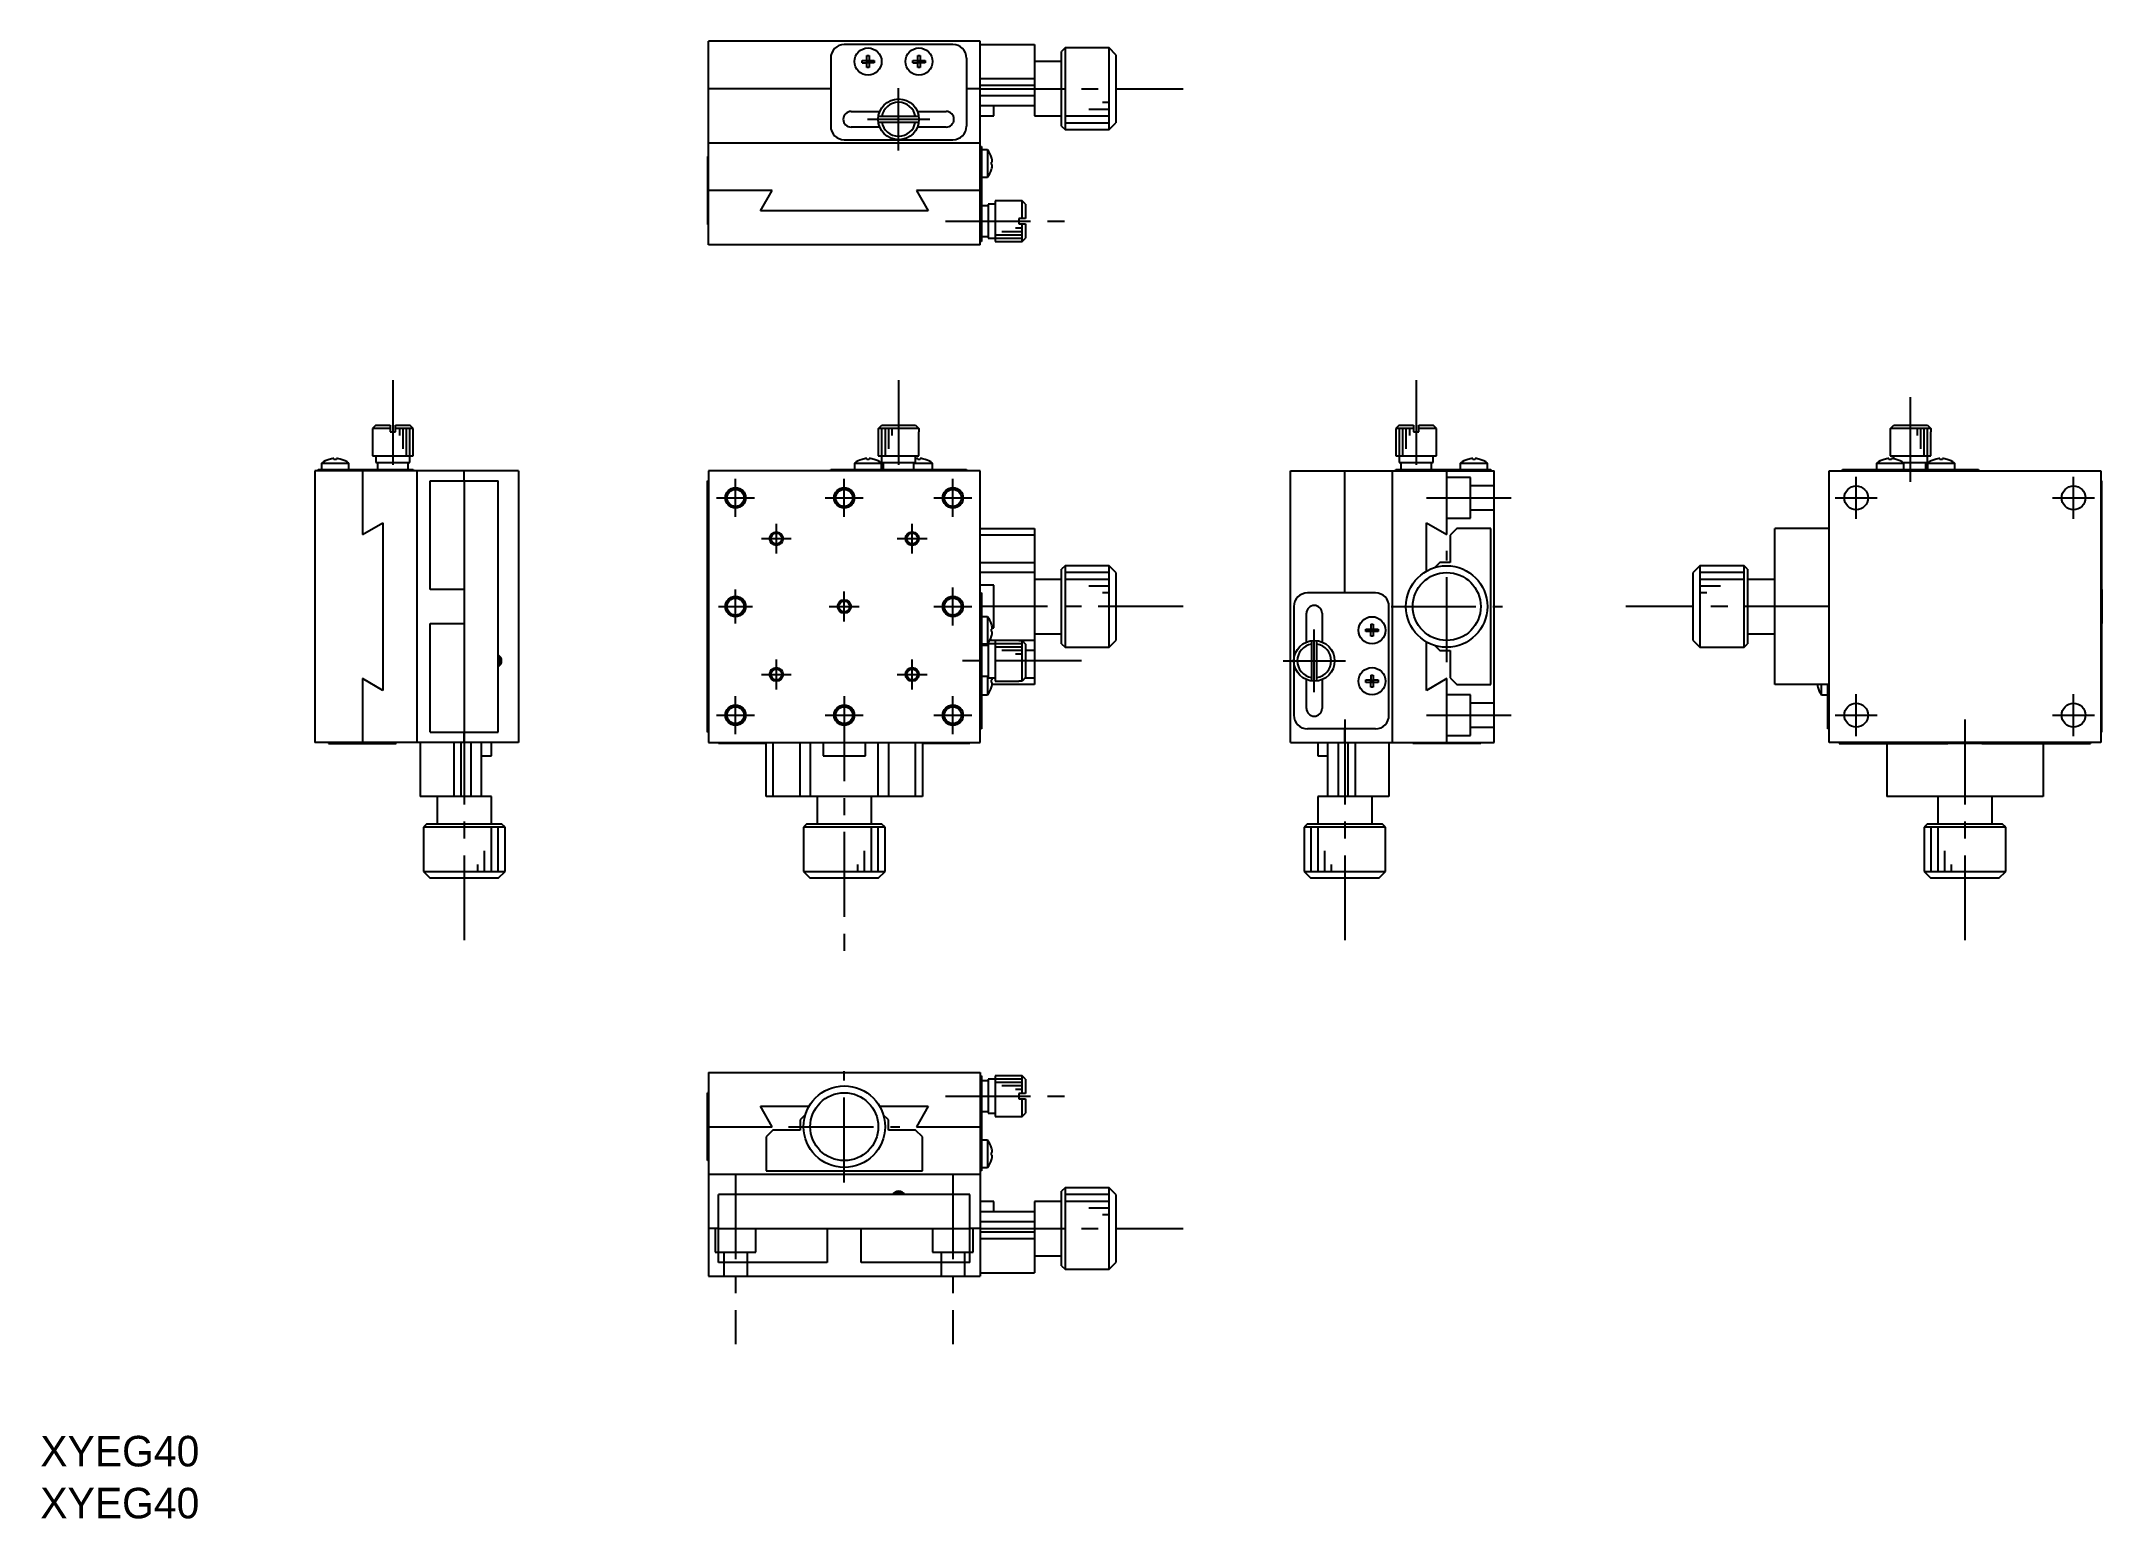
# Model space of a CAD drawing. Extents: x 79 to 383, y -1 to 217.
import ezdxf

# ---------------------------------------------------------------- set-up
doc = ezdxf.new("R2010")
doc.units = 0
doc.header["$LTSCALE"] = 10
doc.linetypes.add('CENTER', pattern=[2, 1.25, -0.25, 0.25, -0.25])
doc.linetypes.add('DASHED', pattern=[3.5, 2, -1.5])
doc.layers.get('0').update_dxf_attribs({"linetype": 'CONTINUOUS'})
doc.layers.add('CENTER', color=1, linetype='CENTER')
doc.styles.get("Standard").update_dxf_attribs({"font": 'FGP教科書体NT-M'})

msp = doc.modelspace()

# ---------------------------------------------------------------- linework, layer by layer
at = {"color": 7, "linetype": 'CONTINUOUS'}
for p, q in [((217.379096, 216.933281), (177.379095, 216.933281)), ((177.379095, 186.933281), (177.379095, 216.933281)), ((213.379096, 216.433281), (197.379096, 216.433281)), ((217.379096, 186.933281), (217.379096, 216.933281)), ((217.379096, 216.433283), (225.379096, 216.433283)), ((225.379096, 216.433283), (225.379096, 205.933282)), ((229.879096, 215.933282), (229.379096, 215.433282)), ((229.379096, 204.433282), (229.379096, 215.433282)), ((229.879096, 215.933282), (229.879096, 203.933282)), ((236.379096, 215.933282), (229.879096, 215.933282)), ((236.379096, 203.933282), (236.379096, 215.933282)), ((237.379096, 214.933282), (236.379096, 215.933282)), ((195.379096, 214.433281), (195.379096, 204.433281)), ((199.992734, 214.113281), (200.699096, 214.113281)), ((199.992734, 213.753281), (199.992734, 214.113281)), ((199.992734, 213.753281), (200.699096, 213.753281)), ((200.699096, 214.819643), (201.059096, 214.819643)), ((200.699096, 214.113281), (200.699096, 214.819643)), ((200.709468, 214.102909), (200.699096, 214.113281)), ((200.709468, 213.763653), (200.699096, 213.753281)), ((200.699096, 213.04692), (200.699096, 213.753281)), ((201.059096, 213.04692), (200.699096, 213.04692)), ((200.709468, 214.102909), (201.048724, 214.102909)), ((200.709468, 213.763653), (200.709468, 214.102909)), ((201.048724, 213.763653), (200.709468, 213.763653)), ((201.048724, 214.102909), (201.059096, 214.113281)), ((201.048724, 214.102909), (201.048724, 213.763653)), ((201.048724, 213.763653), (201.059096, 213.753281)), ((201.059096, 214.819643), (201.059096, 214.113281)), ((201.059096, 214.113281), (201.765457, 214.113281)), ((201.059096, 213.753281), (201.059096, 213.04692)), ((201.765457, 213.753281), (201.059096, 213.753281)), ((201.765457, 214.113281), (201.765457, 213.753281)), ((207.492734, 214.113281), (208.199096, 214.113281)), ((207.492734, 213.753281), (207.492734, 214.113281)), ((207.492734, 213.753281), (208.199096, 213.753281)), ((208.199096, 214.819643), (208.559096, 214.819643)), ((208.199096, 214.113281), (208.199096, 214.819643)), ((208.209468, 214.102909), (208.199096, 214.113281)), ((208.209468, 213.763653), (208.199096, 213.753281)), ((208.199096, 213.04692), (208.199096, 213.753281)), ((208.559096, 213.04692), (208.199096, 213.04692)), ((208.209468, 214.102909), (208.548724, 214.102909)), ((208.209468, 213.763653), (208.209468, 214.102909)), ((208.548724, 213.763653), (208.209468, 213.763653)), ((208.548724, 214.102909), (208.559096, 214.113281)), ((208.548724, 214.102909), (208.548724, 213.763653)), ((208.548724, 213.763653), (208.559096, 213.753281)), ((208.559096, 214.819643), (208.559096, 214.113281)), ((208.559096, 214.113281), (209.265457, 214.113281)), ((208.559096, 213.753281), (208.559096, 213.04692)), ((209.265457, 213.753281), (208.559096, 213.753281)), ((209.265457, 214.113281), (209.265457, 213.753281)), ((215.379096, 214.433281), (215.379096, 204.433281)), ((229.379096, 213.933282), (225.379096, 213.933282)), ((237.379096, 214.933282), (237.379096, 204.933282)), ((195.379096, 209.933281), (177.379095, 209.933281)), ((217.379096, 209.933281), (215.379096, 209.933281)), ((217.379096, 211.433282), (225.379096, 211.433282)), ((225.379096, 210.433282), (217.379096, 210.433282)), ((198.379096, 206.583281), (202.608265, 206.583281)), ((208.149925, 206.583281), (212.379096, 206.583281)), ((217.379096, 208.933283), (225.379096, 208.933283)), ((225.379096, 207.433283), (217.379096, 207.433283)), ((219.379096, 205.933282), (219.379096, 207.433283)), ((202.608265, 204.283281), (198.379096, 204.283281)), ((208.352309, 205.833281), (202.405881, 205.833281)), ((202.405881, 205.033281), (208.352309, 205.033281)), ((212.379096, 204.283281), (208.149925, 204.283281)), ((217.379096, 205.933282), (219.379096, 205.933282)), ((225.379096, 205.933282), (229.379096, 205.933282)), ((229.379096, 204.433282), (229.879096, 203.933282)), ((229.879096, 203.933282), (236.379096, 203.933282)), ((236.379096, 203.933282), (237.379096, 204.933282)), ((217.379095, 201.933281), (177.379094, 201.933281)), ((197.379096, 202.433281), (213.379096, 202.433281)), ((217.379095, 201.433281), (217.579095, 201.433281)), ((217.579095, 201.433281), (217.579095, 187.433281)), ((218.477094, 200.933281), (217.579095, 200.933281)), ((218.477094, 200.933281), (218.477094, 196.933281)), ((177.379094, 199.933281), (177.229094, 199.933281)), ((177.229094, 199.933281), (177.229094, 189.933281)), ((219.048617, 199.819643), (219.053239, 199.821897)), ((219.048617, 199.113281), (219.168954, 199.113281)), ((219.048617, 198.753281), (219.048617, 199.113281)), ((219.168954, 198.753281), (219.048617, 198.753281)), ((219.053239, 198.044665), (219.048617, 198.04692)), ((186.769094, 194.933281), (177.229094, 194.933281)), ((185.037042, 191.933281), (186.769093, 194.933281)), ((217.379095, 194.933281), (207.989093, 194.933281)), ((207.989093, 194.933281), (209.721144, 191.933281)), ((217.579095, 196.933281), (218.477094, 196.933281)), ((209.721145, 191.933281), (185.037042, 191.933281)), ((218.579095, 192.683282), (217.579095, 192.683282)), ((218.579095, 192.933281), (218.579095, 187.933281)), ((219.579095, 192.933281), (218.579095, 192.933281)), ((219.579095, 193.433281), (219.579095, 187.433281)), ((223.579095, 193.433281), (219.579095, 193.433281)), ((223.579095, 190.833281), (223.579095, 193.433281)), ((224.079095, 192.933281), (223.579095, 193.433281)), ((224.079095, 192.933281), (224.079095, 190.833281)), ((177.229094, 189.933281), (177.379094, 189.933281)), ((217.579095, 188.183282), (218.579095, 188.183282)), ((223.079095, 190.833281), (223.079095, 190.033281)), ((224.079095, 190.833281), (223.079095, 190.833281)), ((223.079095, 190.033281), (224.079095, 190.033281)), ((223.579095, 187.433281), (223.579095, 190.033281)), ((224.079095, 190.033281), (224.079095, 187.933281)), ((217.379094, 186.933281), (177.379094, 186.933281)), ((217.579095, 187.433281), (217.379095, 187.433281)), ((218.579095, 187.933281), (219.579095, 187.933281)), ((219.579095, 187.433281), (223.579095, 187.433281)), ((223.579095, 187.433281), (224.079095, 187.933281)), ((128.433985, 160.386197), (127.933985, 159.886197)), ((130.533985, 159.886197), (127.933985, 159.886197)), ((127.933985, 159.886197), (127.933985, 155.886197)), ((128.433985, 160.386197), (130.533985, 160.386197)), ((130.533985, 160.386197), (130.533985, 159.386197)), ((130.533985, 159.386197), (131.333985, 159.386197)), ((131.333985, 160.386197), (133.433985, 160.386197)), ((131.333985, 159.386197), (131.333985, 160.386197)), ((133.933985, 159.886197), (131.333985, 159.886197)), ((133.933985, 159.886197), (133.433985, 160.386197)), ((133.933985, 155.886197), (133.933985, 159.886197)), ((202.379095, 159.386197), (202.405881, 159.386197)), ((202.379095, 159.386197), (202.379095, 155.886197)), ((202.405881, 159.886197), (202.911302, 160.386197)), ((208.352309, 159.886197), (202.405881, 159.886197)), ((202.405881, 159.386197), (202.405881, 159.886197)), ((202.911302, 160.386197), (207.846887, 160.386197)), ((207.846887, 160.386197), (208.352309, 159.886197)), ((208.352309, 159.886197), (208.352309, 159.386197)), ((208.352309, 159.386197), (208.379095, 159.386197)), ((208.379095, 155.886197), (208.379095, 159.386197)), ((279.07223, 160.386197), (278.57223, 159.886197)), ((281.17223, 159.886197), (278.57223, 159.886197)), ((278.57223, 159.886197), (278.57223, 155.886197)), ((279.07223, 160.386197), (281.17223, 160.386197)), ((281.17223, 160.386197), (281.17223, 159.386197)), ((281.17223, 159.386197), (281.97223, 159.386197)), ((281.97223, 160.386197), (284.07223, 160.386197)), ((281.97223, 159.386197), (281.97223, 160.386197)), ((284.57223, 159.886197), (281.97223, 159.886197)), ((284.57223, 159.886197), (284.07223, 160.386197)), ((284.57223, 155.886197), (284.57223, 159.886197)), ((351.35632, 159.386197), (351.383107, 159.386197)), ((351.35632, 159.386197), (351.35632, 155.886197)), ((351.383107, 159.886197), (351.888528, 160.386197)), ((351.383107, 159.386197), (351.383107, 159.886197)), ((357.329534, 159.886197), (351.383107, 159.886197)), ((351.888528, 160.386197), (356.824113, 160.386197)), ((356.824113, 160.386197), (357.329534, 159.886197)), ((357.329534, 159.886197), (357.329534, 159.386197)), ((357.329534, 159.386197), (357.35632, 159.386197)), ((357.35632, 155.886197), (357.35632, 159.386197)), ((120.433985, 154.784196), (124.433985, 154.784196)), ((120.433985, 154.784196), (120.433985, 153.886197)), ((121.547624, 155.355719), (121.545369, 155.360341)), ((122.253985, 155.355719), (122.253985, 155.476056)), ((122.613985, 155.355719), (122.253985, 155.355719)), ((122.613985, 155.476056), (122.613985, 155.355719)), ((123.322601, 155.360341), (123.320347, 155.355719)), ((124.433985, 153.886197), (124.433985, 154.784196)), ((127.933985, 155.886197), (133.933985, 155.886197)), ((128.433985, 155.886197), (128.433985, 154.886197)), ((128.433985, 154.886197), (133.433985, 154.886197)), ((128.683984, 154.886197), (128.683984, 153.886197)), ((133.183984, 153.886197), (133.183984, 154.886197)), ((133.433985, 154.886197), (133.433985, 155.886197)), ((198.879096, 154.784196), (202.879096, 154.784196)), ((198.879096, 154.784196), (198.879096, 153.886197)), ((199.992734, 155.355719), (199.99048, 155.360341)), ((200.699096, 155.355719), (200.699096, 155.476056)), ((201.059096, 155.355719), (200.699096, 155.355719)), ((201.059096, 155.476056), (201.059096, 155.355719)), ((201.767712, 155.360341), (201.765457, 155.355719)), ((202.379095, 155.886197), (208.379095, 155.886197)), ((202.879095, 155.886197), (202.879095, 154.886197)), ((202.879095, 154.886197), (207.879095, 154.886197)), ((202.879096, 153.886197), (202.879096, 154.784196)), ((203.129095, 154.886197), (203.129095, 153.886197)), ((207.629095, 153.886197), (207.629095, 154.886197)), ((207.629095, 154.784196), (210.379096, 154.784196)), ((207.879095, 154.886197), (207.879095, 155.886197)), ((208.199096, 155.355719), (208.199096, 155.476056)), ((208.559096, 155.355719), (208.199096, 155.355719)), ((208.559096, 155.476056), (208.559096, 155.355719)), ((209.267712, 155.360341), (209.265457, 155.355719)), ((210.379096, 153.886197), (210.379096, 154.784196)), ((278.57223, 155.886197), (284.57223, 155.886197)), ((279.07223, 155.886197), (279.07223, 154.886197)), ((279.07223, 154.886197), (284.07223, 154.886197)), ((279.322231, 154.886197), (279.322231, 153.886197)), ((283.822231, 153.886197), (283.822231, 154.886197)), ((284.07223, 154.886197), (284.07223, 155.886197)), ((288.07223, 154.784196), (288.07223, 153.886197)), ((288.07223, 154.784196), (292.07223, 154.784196)), ((289.185868, 155.355719), (289.183614, 155.360341)), ((289.89223, 155.355719), (289.89223, 155.476056)), ((290.25223, 155.355719), (289.89223, 155.355719)), ((290.25223, 155.476056), (290.25223, 155.355719)), ((290.960846, 155.360341), (290.958591, 155.355719)), ((292.07223, 153.886197), (292.07223, 154.784196)), ((349.356319, 154.784196), (353.356319, 154.784196)), ((349.356319, 154.784196), (349.356319, 153.886197)), ((350.469958, 155.355719), (350.467703, 155.360341)), ((351.176319, 155.355719), (351.176319, 155.476056)), ((351.536319, 155.355719), (351.176319, 155.355719)), ((351.35632, 155.886197), (357.35632, 155.886197)), ((351.536319, 155.476056), (351.536319, 155.355719)), ((351.85632, 155.886197), (351.85632, 155.441764)), ((352.244935, 155.360341), (352.242681, 155.355719)), ((353.221795, 154.886197), (356.85632, 154.886197)), ((353.356319, 153.886197), (353.356319, 154.784196)), ((356.60632, 153.886197), (356.60632, 154.886197)), ((356.856319, 154.784196), (360.856319, 154.784196)), ((356.856319, 154.784196), (356.856319, 153.886197)), ((356.85632, 154.886197), (356.85632, 155.886197)), ((357.969958, 155.355719), (357.967703, 155.360341)), ((358.676319, 155.355719), (358.676319, 155.476056)), ((359.036319, 155.355719), (358.676319, 155.355719)), ((359.036319, 155.476056), (359.036319, 155.355719)), ((359.744935, 155.360341), (359.742681, 155.355719)), ((360.856319, 153.886197), (360.856319, 154.784196)), ((119.433985, 153.686198), (119.433985, 113.686197)), ((149.433985, 153.686198), (119.433985, 153.686198)), ((119.933985, 153.686197), (119.933985, 153.886197)), ((119.933985, 153.886197), (133.933985, 153.886197)), ((126.433985, 153.686198), (126.433985, 144.296196)), ((133.933985, 153.886197), (133.933985, 153.686197)), ((134.433985, 153.686197), (134.433985, 113.686196)), ((136.433985, 136.186197), (136.433985, 152.186197)), ((136.433985, 152.186197), (146.433985, 152.186197)), ((141.433985, 152.196197), (141.433985, 153.686197)), ((141.433985, 152.186197), (141.433985, 115.186197)), ((146.433985, 115.186197), (146.433985, 152.186197)), ((149.433985, 153.686197), (149.433985, 113.686197)), ((177.229094, 115.186197), (177.229094, 152.186197)), ((177.229094, 152.186197), (177.379094, 152.186197)), ((217.379094, 153.686197), (177.379094, 153.686197)), ((177.379094, 153.686197), (177.379094, 113.686197)), ((195.379096, 153.686197), (195.379096, 153.886197)), ((195.379096, 153.886197), (215.379096, 153.886197)), ((215.379096, 153.886197), (215.379096, 153.686197)), ((217.379094, 113.686197), (217.379094, 153.686197)), ((263.07223, 153.686198), (293.07223, 153.686198)), ((263.07223, 113.686197), (263.07223, 153.686197)), ((271.07223, 135.686196), (271.07223, 153.686197)), ((278.07223, 113.686196), (278.07223, 153.686197)), ((278.57223, 153.686197), (278.57223, 153.886197)), ((278.57223, 153.886197), (292.57223, 153.886197)), ((286.07223, 144.296196), (286.07223, 153.686198)), ((292.57223, 153.886197), (292.57223, 153.686197)), ((293.07223, 113.686197), (293.07223, 153.686198)), ((342.356319, 153.686198), (382.35632, 153.686198)), ((342.356319, 113.686197), (342.356319, 153.686198)), ((344.356319, 153.686197), (344.356319, 153.886197)), ((344.356319, 153.886197), (364.356319, 153.886197)), ((364.356319, 153.886197), (364.356319, 153.686197)), ((382.35632, 153.686198), (382.35632, 113.686197)), ((382.356321, 152.186197), (382.506321, 152.186197)), ((382.506321, 136.186197), (382.506321, 152.186197)), ((126.433985, 144.296196), (129.433985, 146.028247)), ((129.433985, 146.028247), (129.433985, 121.344145)), ((283.07223, 138.882348), (283.07223, 146.028247)), ((283.07223, 146.028247), (286.07223, 144.296196)), ((217.379096, 145.186196), (225.379096, 145.186196)), ((225.379096, 144.186196), (217.379096, 144.186196)), ((225.379096, 145.186196), (225.379096, 122.186196)), ((287.572231, 145.186196), (286.572231, 144.186196)), ((286.572231, 144.186196), (286.572231, 140.186195)), ((292.572232, 145.186196), (287.572231, 145.186196)), ((292.572232, 122.186196), (292.572232, 145.186196)), ((334.356319, 122.186196), (334.356319, 145.186196)), ((342.356319, 145.186196), (334.356319, 145.186196)), ((217.379096, 140.186195), (225.379096, 140.186195)), ((229.879096, 139.686196), (229.379096, 139.186196)), ((229.879096, 139.686196), (229.879096, 127.686196)), ((236.379096, 139.686196), (229.879096, 139.686196)), ((236.379096, 127.686196), (236.379096, 139.686196)), ((237.379096, 138.686196), (236.379096, 139.686196)), ((285.072232, 140.186195), (284.306547, 139.420511)), ((286.572231, 140.186195), (285.072232, 140.186195)), ((323.356319, 139.686196), (322.356319, 138.686196)), ((329.856319, 139.686196), (323.356319, 139.686196)), ((323.356319, 139.686196), (323.356319, 127.686196)), ((330.356319, 139.186196), (329.856319, 139.686196)), ((329.856319, 127.686196), (329.856319, 139.686196)), ((225.379096, 138.686195), (217.379096, 138.686195)), ((219.379096, 136.808696), (217.379096, 136.808696)), ((219.379096, 130.563696), (219.379096, 136.808696)), ((229.379096, 137.686196), (225.379096, 137.686196)), ((229.379096, 128.186196), (229.379096, 139.186196)), ((237.379096, 138.686196), (237.379096, 128.686196)), ((322.356319, 128.686196), (322.356319, 138.686196)), ((330.356319, 139.186196), (330.356319, 128.186196)), ((334.356319, 137.686196), (330.356319, 137.686196)), ((141.433985, 136.186197), (136.433985, 136.186197)), ((217.379095, 135.686196), (217.579095, 135.686196)), ((217.579095, 135.686196), (217.579095, 115.686196)), ((263.57223, 133.686196), (263.57223, 117.686196)), ((275.57223, 135.686196), (265.57223, 135.686196)), ((277.57223, 117.686196), (277.57223, 133.686196)), ((382.356321, 136.186197), (382.506321, 136.186197)), ((382.506321, 136.176197), (382.506321, 131.196197)), ((136.433985, 131.186197), (141.433985, 131.186197)), ((136.433985, 115.186197), (136.433985, 131.186197)), ((218.477094, 132.186196), (217.579095, 132.186196)), ((218.477094, 132.186196), (218.477094, 128.186196)), ((219.048617, 131.072558), (219.053239, 131.074812)), ((219.151648, 130.563696), (219.379096, 130.563696)), ((265.42223, 128.457027), (265.42223, 132.686196)), ((267.72223, 132.686196), (267.72223, 128.457027)), ((274.89223, 131.072558), (275.25223, 131.072558)), ((274.89223, 131.072558), (274.89223, 130.366196)), ((275.25223, 131.072558), (275.25223, 130.366196)), ((382.356321, 131.186197), (382.506321, 131.186197)), ((382.506321, 115.186197), (382.506321, 131.186197)), ((217.579095, 128.186196), (218.477094, 128.186196)), ((218.579095, 127.936197), (217.579095, 127.936197)), ((218.579095, 128.186197), (218.579095, 123.186197)), ((219.579095, 128.186197), (218.579095, 128.186197)), ((225.379096, 128.686197), (218.805754, 128.686197)), ((219.048617, 130.366196), (219.168954, 130.366196)), ((219.048617, 130.006196), (219.048617, 130.366196)), ((219.168954, 130.006196), (219.048617, 130.006196)), ((219.053239, 129.29758), (219.048617, 129.299835)), ((219.579095, 128.686197), (219.579095, 122.686197)), ((223.079095, 128.686197), (223.079095, 128.659411)), ((223.079095, 128.659411), (223.579095, 128.659411)), ((223.579095, 122.712984), (223.579095, 128.659411)), ((223.579095, 128.659411), (224.079095, 128.15399)), ((224.079095, 128.15399), (224.079095, 123.218405)), ((225.379096, 129.686196), (229.379096, 129.686196)), ((229.379096, 128.186196), (229.879096, 127.686196)), ((229.879096, 127.686196), (236.379096, 127.686196)), ((236.379096, 127.686196), (237.379096, 128.686196)), ((266.17223, 128.659411), (266.17223, 122.712984)), ((266.97223, 122.712984), (266.97223, 128.659411)), ((274.185868, 130.366196), (274.89223, 130.366196)), ((274.185868, 130.006196), (274.185868, 130.366196)), ((274.89223, 130.006196), (274.185868, 130.006196)), ((274.902602, 130.355824), (274.89223, 130.366196)), ((274.902602, 130.016568), (274.89223, 130.006196)), ((274.89223, 129.299835), (274.89223, 130.006196)), ((275.25223, 129.299835), (274.89223, 129.299835)), ((274.902602, 130.355824), (275.241857, 130.355824)), ((274.902602, 130.016568), (274.902602, 130.355824)), ((275.241857, 130.016568), (274.902602, 130.016568)), ((275.241857, 130.355824), (275.25223, 130.366196)), ((275.241857, 130.355824), (275.241857, 130.016568)), ((275.241857, 130.016568), (275.25223, 130.006196)), ((275.25223, 130.366196), (275.958591, 130.366196)), ((275.25223, 130.006196), (275.25223, 129.299835)), ((275.958591, 130.006196), (275.25223, 130.006196)), ((275.958591, 130.366196), (275.958591, 130.006196)), ((283.07223, 121.344145), (283.07223, 128.490044)), ((284.306547, 127.951882), (285.072232, 127.186197)), ((322.356319, 128.686196), (323.356319, 127.686196)), ((323.356319, 127.686196), (329.856319, 127.686196)), ((329.856319, 127.686196), (330.356319, 128.186196)), ((330.356319, 129.686196), (334.356319, 129.686196)), ((225.379096, 127.186197), (224.079095, 127.186197)), ((285.072232, 127.186197), (286.572231, 127.186197)), ((286.572231, 127.186197), (286.572231, 123.186196)), ((126.433985, 123.076196), (126.433985, 113.536196)), ((129.433985, 121.344145), (126.433985, 123.076196)), ((217.579095, 123.436197), (218.579095, 123.436197)), ((218.477094, 123.436197), (218.477094, 120.686196)), ((218.579095, 123.186197), (219.579095, 123.186197)), ((219.048617, 122.866196), (219.168954, 122.866196)), ((219.048617, 122.506196), (219.048617, 122.866196)), ((219.168954, 122.506196), (219.048617, 122.506196)), ((219.053239, 121.79758), (219.048617, 121.799835)), ((225.379096, 122.186196), (219.134661, 122.186196)), ((219.579095, 122.686197), (223.079095, 122.686197)), ((223.079095, 122.712984), (223.079095, 122.686197)), ((223.579095, 122.712984), (223.079095, 122.712984)), ((224.079095, 123.218405), (223.579095, 122.712984)), ((224.047232, 123.186196), (225.379096, 123.186196)), ((265.42223, 118.686196), (265.42223, 122.915367)), ((267.72223, 122.915367), (267.72223, 118.686196)), ((274.185868, 122.866196), (274.89223, 122.866196)), ((274.185868, 122.506196), (274.185868, 122.866196)), ((274.89223, 122.506196), (274.185868, 122.506196)), ((274.89223, 123.572558), (275.25223, 123.572558)), ((274.89223, 123.572558), (274.89223, 122.866196)), ((274.902602, 122.855824), (274.89223, 122.866196)), ((274.902602, 122.516568), (274.89223, 122.506196)), ((274.89223, 121.799835), (274.89223, 122.506196)), ((275.25223, 121.799835), (274.89223, 121.799835)), ((274.902602, 122.855824), (275.241857, 122.855824)), ((274.902602, 122.516568), (274.902602, 122.855824)), ((275.241857, 122.516568), (274.902602, 122.516568)), ((275.241857, 122.855824), (275.25223, 122.866196)), ((275.241857, 122.855824), (275.241857, 122.516568)), ((275.241857, 122.516568), (275.25223, 122.506196)), ((275.25223, 123.572558), (275.25223, 122.866196)), ((275.25223, 122.866196), (275.958591, 122.866196)), ((275.25223, 122.506196), (275.25223, 121.799835)), ((275.958591, 122.506196), (275.25223, 122.506196)), ((275.958591, 122.866196), (275.958591, 122.506196)), ((286.07223, 123.076196), (283.07223, 121.344145)), ((286.07223, 113.536196), (286.07223, 123.076196)), ((286.572231, 123.186196), (287.572231, 122.186196)), ((287.572231, 122.186196), (292.572232, 122.186196)), ((342.356319, 122.186196), (334.356319, 122.186196)), ((340.686799, 121.799835), (340.682176, 121.79758)), ((341.258321, 120.686196), (341.258321, 122.186196)), ((342.15632, 115.686196), (342.15632, 122.186196)), ((217.579095, 120.686196), (218.477094, 120.686196)), ((341.258321, 120.686196), (342.15632, 120.686196)), ((217.579095, 115.686196), (217.379095, 115.686196)), ((275.57223, 115.686196), (265.57223, 115.686196)), ((271.07223, 113.686196), (271.07223, 115.686196)), ((342.35632, 115.686196), (342.15632, 115.686196)), ((149.433985, 113.686197), (119.433985, 113.686197)), ((121.433985, 113.686196), (121.433985, 113.536196)), ((121.433985, 113.536196), (131.433985, 113.536196)), ((131.433985, 113.536196), (131.433985, 113.686196)), ((134.933983, 113.686196), (134.933983, 105.686196)), ((136.433985, 115.186197), (146.433985, 115.186197)), ((139.933984, 105.686196), (139.933984, 113.686196)), ((140.933984, 113.686196), (140.933984, 105.686196)), ((141.433985, 113.686196), (141.433985, 115.176197)), ((142.433983, 105.686196), (142.433983, 113.686196)), ((143.933983, 113.686196), (143.933983, 105.686196)), ((145.433984, 111.686196), (145.433984, 113.686196)), ((177.379094, 115.186197), (177.229094, 115.186197)), ((177.379094, 113.686197), (217.379094, 113.686197)), ((178.879095, 113.536196), (178.879095, 113.686196)), ((185.879093, 113.536196), (178.879095, 113.536196)), ((185.879093, 105.686196), (185.879093, 113.686196)), ((186.879093, 113.686196), (186.879093, 105.686196)), ((190.879094, 105.686196), (190.879094, 113.686196)), ((192.379094, 113.686196), (192.379094, 105.686196)), ((194.256593, 113.686196), (194.256593, 111.686196)), ((200.501593, 111.686196), (200.501593, 113.686196)), ((202.379092, 105.686196), (202.379092, 113.686196)), ((203.879092, 113.686196), (203.879092, 105.686196)), ((207.879093, 105.686196), (207.879093, 113.686196)), ((208.879093, 113.686196), (208.879093, 105.686196)), ((215.879095, 113.536196), (208.879093, 113.536196)), ((215.879095, 113.686196), (215.879095, 113.536196)), ((263.07223, 113.686193), (293.07223, 113.686197)), ((267.072231, 113.686196), (267.072231, 111.686196)), ((268.572232, 105.686196), (268.572232, 113.686196)), ((270.072232, 113.686196), (270.072232, 105.686196)), ((271.572231, 105.686196), (271.572231, 113.686196)), ((272.572231, 113.686196), (272.572231, 105.686196)), ((277.572232, 113.686196), (277.572232, 105.686196)), ((281.07223, 113.686196), (281.07223, 113.536196)), ((291.07223, 113.536196), (281.07223, 113.536196)), ((291.07223, 113.686196), (291.07223, 113.536196)), ((382.35632, 113.686197), (342.356319, 113.686197)), ((343.85632, 113.686196), (343.85632, 113.536196)), ((343.85632, 113.536196), (359.85632, 113.536196)), ((350.856322, 113.536196), (350.856322, 105.686196)), ((359.85632, 113.686196), (359.85632, 113.536196)), ((364.84632, 113.536196), (359.86632, 113.536196)), ((364.85632, 113.686196), (364.85632, 113.536196)), ((364.85632, 113.536196), (380.85632, 113.536196)), ((373.856322, 113.536196), (373.856322, 105.686196)), ((380.85632, 113.686196), (380.85632, 113.536196)), ((382.356321, 115.186197), (382.506321, 115.186197)), ((143.933983, 111.686196), (145.433984, 111.686196)), ((194.256593, 111.686196), (200.501593, 111.686196)), ((267.072231, 111.686196), (268.572232, 111.686196)), ((145.433984, 105.686196), (134.933983, 105.686196)), ((137.433984, 105.686196), (137.433984, 101.686196)), ((145.433984, 101.686196), (145.433984, 105.686196)), ((208.879093, 105.686196), (185.879093, 105.686196)), ((193.379093, 105.686196), (193.379093, 101.686196)), ((201.379093, 101.686196), (201.379093, 105.686196)), ((267.072231, 105.686196), (267.072231, 101.686196)), ((277.572232, 105.686196), (267.072231, 105.686196)), ((275.072231, 101.686196), (275.072231, 105.686196)), ((373.856322, 105.686196), (350.856322, 105.686196)), ((358.356322, 105.686196), (358.356322, 101.686196)), ((366.356322, 101.686196), (366.356322, 105.686196)), ((135.933984, 101.686196), (135.433984, 101.186196)), ((147.433984, 101.186196), (135.433984, 101.186196)), ((135.433984, 101.186196), (135.433984, 94.686196)), ((135.933984, 101.686196), (146.933984, 101.686196)), ((147.433984, 101.186196), (146.933984, 101.686196)), ((147.433984, 94.686196), (147.433984, 101.186196)), ((191.879093, 101.686196), (191.379093, 101.186196)), ((203.379093, 101.186196), (191.379093, 101.186196)), ((191.379093, 101.186196), (191.379093, 94.686196)), ((191.879093, 101.686196), (202.879093, 101.686196)), ((203.379093, 101.186196), (202.879093, 101.686196)), ((203.379093, 94.686196), (203.379093, 101.186196)), ((265.572231, 101.686196), (265.072231, 101.186196)), ((277.072231, 101.186196), (265.072231, 101.186196)), ((265.072231, 101.186196), (265.072231, 94.686196)), ((265.572231, 101.686196), (276.572231, 101.686196)), ((277.072231, 101.186196), (276.572231, 101.686196)), ((277.072231, 94.686196), (277.072231, 101.186196)), ((356.856322, 101.686196), (356.356322, 101.186196)), ((356.356322, 101.186196), (356.356322, 94.686196)), ((368.356322, 101.186196), (356.356322, 101.186196)), ((356.856322, 101.686196), (367.856322, 101.686196)), ((368.356322, 101.186196), (367.856322, 101.686196)), ((368.356322, 94.686196), (368.356322, 101.186196)), ((135.433984, 94.686196), (147.433984, 94.686196)), ((135.433984, 94.686196), (136.433984, 93.686196)), ((146.433984, 93.686196), (147.433984, 94.686196)), ((191.379093, 94.686196), (203.379093, 94.686196)), ((191.379093, 94.686196), (192.379093, 93.686196)), ((202.379093, 93.686196), (203.379093, 94.686196)), ((265.072231, 94.686196), (277.072231, 94.686196)), ((265.072231, 94.686196), (266.072231, 93.686196)), ((276.072231, 93.686196), (277.072231, 94.686196)), ((356.356322, 94.686196), (357.356322, 93.686196)), ((356.356322, 94.686196), (368.356322, 94.686196)), ((367.356322, 93.686196), (368.356322, 94.686196)), ((146.433984, 93.686196), (136.433984, 93.686196)), ((202.379093, 93.686196), (192.379093, 93.686196)), ((276.072231, 93.686196), (266.072231, 93.686196)), ((367.356322, 93.686196), (357.356322, 93.686196)), ((177.379094, 65.087137), (217.379094, 65.087137)), ((177.379095, 65.087137), (177.379095, 35.087137)), ((217.379095, 64.587137), (217.579095, 64.587137)), ((217.379096, 65.087137), (217.379096, 35.087137)), ((217.579095, 64.587137), (217.579095, 50.587137)), ((218.579095, 63.837136), (217.579095, 63.837136)), ((219.579095, 64.087137), (218.579095, 64.087137)), ((218.579095, 64.087137), (218.579095, 59.087137)), ((223.579095, 64.587137), (219.579095, 64.587137)), ((219.579095, 64.587137), (219.579095, 58.587137)), ((223.579095, 61.987137), (223.579095, 64.587137)), ((224.079095, 64.087137), (223.579095, 64.587137)), ((224.079095, 64.087137), (224.079095, 61.987137)), ((177.379094, 62.087137), (177.229094, 62.087137)), ((177.229094, 52.087137), (177.229094, 62.087137)), ((223.079095, 61.987137), (223.079095, 61.187137)), ((224.079095, 61.987137), (223.079095, 61.987137)), ((223.079095, 61.187137), (224.079095, 61.187137)), ((223.579095, 58.587137), (223.579095, 61.187137)), ((224.079095, 61.187137), (224.079095, 59.087137)), ((185.037042, 60.087137), (192.182941, 60.087137)), ((186.769093, 57.087137), (185.037042, 60.087137)), ((191.644779, 58.85282), (190.879094, 58.087135)), ((190.879094, 58.087135), (190.879094, 56.587136)), ((202.575245, 60.087137), (209.721145, 60.087137)), ((203.879092, 58.087135), (203.113407, 58.85282)), ((203.879092, 56.587136), (203.879092, 58.087135)), ((209.721144, 60.087137), (207.989093, 57.087137)), ((217.579095, 59.337136), (218.579095, 59.337136)), ((218.579095, 59.087137), (219.579095, 59.087137)), ((219.579095, 58.587137), (223.579095, 58.587137)), ((223.579095, 58.587137), (224.079095, 59.087137)), ((177.229094, 57.087137), (186.769094, 57.087137)), ((186.879093, 56.587136), (185.879093, 55.587136)), ((185.879093, 55.587136), (185.879093, 50.587135)), ((190.879094, 56.587136), (186.879093, 56.587136)), ((207.879093, 56.587136), (203.879092, 56.587136)), ((208.879093, 55.587136), (207.879093, 56.587136)), ((207.989093, 57.087137), (217.379095, 57.087137)), ((208.879093, 50.587135), (208.879093, 55.587136)), ((218.477094, 55.087137), (217.579095, 55.087137)), ((218.477094, 55.087137), (218.477094, 51.087137)), ((177.379094, 52.087137), (177.229094, 52.087137)), ((219.048617, 53.973499), (219.053239, 53.975753)), ((219.048617, 53.267137), (219.168954, 53.267137)), ((219.048617, 52.907137), (219.048617, 53.267137)), ((219.168954, 52.907137), (219.048617, 52.907137)), ((219.053239, 52.198521), (219.048617, 52.200776)), ((177.379094, 50.087137), (217.379095, 50.087137)), ((185.879093, 50.587135), (208.879093, 50.587135)), ((217.579095, 50.587137), (217.379095, 50.587137)), ((217.579095, 51.087137), (218.477094, 51.087137)), ((215.879095, 47.087137), (178.879095, 47.087137)), ((178.879095, 37.087137), (178.879095, 47.087137)), ((215.879095, 37.087137), (215.879095, 47.087137)), ((219.379096, 46.087136), (217.379096, 46.087136)), ((219.379096, 44.587135), (219.379096, 46.087136)), ((229.379096, 46.087136), (225.379096, 46.087136)), ((225.379096, 46.087136), (225.379096, 35.587135)), ((229.879096, 48.087136), (229.379096, 47.587136)), ((229.379096, 36.587136), (229.379096, 47.587136)), ((229.879096, 48.087136), (229.879096, 36.087136)), ((236.379096, 48.087136), (229.879096, 48.087136)), ((236.379096, 36.087136), (236.379096, 48.087136)), ((237.379096, 47.087136), (236.379096, 48.087136)), ((237.379096, 47.087136), (237.379096, 37.087136)), ((217.379096, 44.587135), (225.379096, 44.587135)), ((225.379096, 43.087135), (217.379096, 43.087135)), ((178.869095, 42.087137), (177.379095, 42.087137)), ((178.879095, 42.087137), (215.879095, 42.087137)), ((194.879095, 42.087137), (194.879095, 37.087137)), ((199.879095, 37.087137), (199.879095, 42.087137)), ((217.379096, 42.087137), (215.889095, 42.087137)), ((217.379096, 41.587136), (225.379096, 41.587136)), ((225.379096, 40.587136), (217.379096, 40.587136)), ((194.879095, 37.087137), (178.879095, 37.087137)), ((215.879095, 37.087137), (199.879095, 37.087137)), ((225.379096, 38.087136), (229.379096, 38.087136)), ((229.379096, 36.587136), (229.879096, 36.087136)), ((236.379096, 36.087136), (237.379096, 37.087136)), ((177.379095, 35.087137), (217.379096, 35.087137)), ((217.379096, 35.587135), (225.379096, 35.587135)), ((229.879096, 36.087136), (236.379096, 36.087136))]:
    msp.add_line(p, q, dxfattribs=at)
at = {"color": 3, "linetype": 'CONTINUOUS'}
for p, q in [((233.379096, 206.933282), (236.379096, 206.933282)), ((235.379096, 207.933282), (236.379096, 207.933282)), ((229.879096, 205.933282), (236.379096, 205.933282)), ((229.879096, 204.933282), (236.379096, 204.933282)), ((219.579095, 188.433281), (223.579095, 188.433281)), ((220.579095, 188.933281), (223.579095, 188.933281)), ((222.579095, 189.433281), (223.579095, 189.433281)), ((219.579095, 187.933281), (223.579095, 187.933281)), ((131.933985, 158.886197), (131.933985, 159.886197)), ((132.433985, 156.886197), (132.433985, 159.886197)), ((132.933985, 155.886197), (132.933985, 159.886197)), ((133.433985, 155.886197), (133.433985, 159.886197)), ((202.879095, 159.886197), (202.879095, 155.886197)), ((203.379095, 159.886197), (203.379095, 155.886197)), ((203.879095, 159.886197), (203.879095, 156.886197)), ((204.379095, 159.886197), (204.379095, 158.886197)), ((279.07223, 159.886197), (279.07223, 155.886197)), ((279.57223, 159.886197), (279.57223, 155.886197)), ((280.07223, 159.886197), (280.07223, 156.886197)), ((280.57223, 159.886197), (280.57223, 158.886197)), ((355.35632, 158.886197), (355.35632, 159.886197)), ((355.85632, 156.886197), (355.85632, 159.886197)), ((356.35632, 155.886197), (356.35632, 159.886197)), ((356.85632, 155.886197), (356.85632, 159.886197)), ((236.379096, 138.686196), (229.879096, 138.686196)), ((236.379096, 137.686196), (229.879096, 137.686196)), ((236.379096, 136.686196), (233.379096, 136.686196)), ((329.856319, 138.686196), (323.356319, 138.686196)), ((329.856319, 137.686196), (323.356319, 137.686196)), ((326.356319, 136.686196), (323.356319, 136.686196)), ((236.379096, 135.686196), (235.379096, 135.686196)), ((324.356319, 135.686196), (323.356319, 135.686196)), ((223.579095, 128.186197), (219.579095, 128.186197)), ((223.579095, 127.686197), (219.579095, 127.686197)), ((223.579095, 127.186197), (220.579095, 127.186197)), ((223.579095, 126.686197), (222.579095, 126.686197)), ((145.433984, 94.686196), (145.433984, 101.186196)), ((146.433984, 94.686196), (146.433984, 101.186196)), ((201.379093, 94.686196), (201.379093, 101.186196)), ((202.379093, 94.686196), (202.379093, 101.186196)), ((266.072231, 101.186196), (266.072231, 94.686196)), ((267.072231, 101.186196), (267.072231, 94.686196)), ((357.356322, 101.186196), (357.356322, 94.686196)), ((358.356322, 101.186196), (358.356322, 94.686196)), ((144.433984, 94.686196), (144.433984, 97.686196)), ((200.379093, 94.686196), (200.379093, 97.686196)), ((268.072231, 97.686196), (268.072231, 94.686196)), ((359.356322, 97.686196), (359.356322, 94.686196)), ((143.433984, 94.686196), (143.433984, 95.686196)), ((199.379093, 94.686196), (199.379093, 95.686196)), ((269.072231, 95.686196), (269.072231, 94.686196)), ((360.356322, 95.686196), (360.356322, 94.686196)), ((223.579095, 64.087137), (219.579095, 64.087137)), ((223.579095, 63.587137), (219.579095, 63.587137)), ((223.579095, 63.087137), (220.579095, 63.087137)), ((223.579095, 62.587137), (222.579095, 62.587137)), ((236.379096, 47.087136), (229.879096, 47.087136)), ((236.379096, 46.087136), (229.879096, 46.087136)), ((236.379096, 45.087136), (233.379096, 45.087136)), ((236.379096, 44.087136), (235.379096, 44.087136))]:
    msp.add_line(p, q, dxfattribs=at)
at = {"color": 3, "linetype": 'DASHED'}
for p, q in [((289.572232, 152.686197), (286.072232, 152.686197)), ((289.572232, 149.686198), (289.572232, 152.686197)), ((293.07223, 151.436197), (289.572232, 151.436197)), ((289.572232, 146.686199), (289.572232, 149.686198)), ((286.072232, 146.686199), (289.572232, 146.686199)), ((289.572232, 147.936199), (293.07223, 147.936199)), ((289.572232, 120.686197), (286.072232, 120.686197)), ((289.572232, 117.686198), (289.572232, 120.686197)), ((293.07223, 119.436197), (289.572232, 119.436197)), ((289.572232, 114.686199), (289.572232, 117.686198)), ((289.572232, 115.936199), (293.07223, 115.936199)), ((286.072232, 114.686199), (289.572232, 114.686199)), ((178.379096, 42.087135), (178.379096, 38.587135)), ((184.379094, 38.587135), (184.379094, 42.087135)), ((210.379096, 42.087135), (210.379096, 38.587135)), ((216.379094, 38.587135), (216.379094, 42.087135)), ((178.379096, 38.587135), (184.379094, 38.587135)), ((179.629096, 38.587135), (179.629096, 35.087137)), ((183.129094, 35.087137), (183.129094, 38.587135)), ((210.379096, 38.587135), (216.379094, 38.587135)), ((211.629096, 38.587135), (211.629096, 35.087137)), ((215.129094, 35.087137), (215.129094, 38.587135))]:
    msp.add_line(p, q, dxfattribs=at)
at = {"color": 7, "linetype": 'CONTINUOUS'}
for centre, radius in [((200.879096, 213.933281), 2), ((208.379096, 213.933281), 2), ((205.379095, 205.433281), 3), ((181.379094, 149.686197), 1.25), ((197.379094, 149.686197), 1.25), ((213.379094, 149.686197), 1.25), ((346.35632, 149.686198), 1.749999), ((378.35632, 149.686198), 1.749999), ((187.379094, 143.686197), 0.8), ((207.379094, 143.686197), 0.8), ((286.072231, 133.686196), 6), ((286.072231, 133.686196), 5), ((181.379094, 133.686197), 1.25), ((197.379094, 133.686197), 0.8), ((213.379094, 133.686197), 1.25), ((275.07223, 130.186196), 2), ((266.57223, 125.686197), 3), ((187.379094, 123.686197), 0.8), ((207.379094, 123.686197), 0.8), ((275.07223, 122.686196), 2), ((181.379094, 117.686197), 1.25), ((197.379094, 117.686197), 1.25), ((213.379094, 117.686197), 1.25), ((346.35632, 117.686198), 1.749999), ((378.35632, 117.686198), 1.749999), ((197.379093, 57.087136), 6), ((197.379093, 57.087136), 5)]:
    msp.add_circle(centre, radius, dxfattribs=at)
at = {"color": 3, "linetype": 'CONTINUOUS'}
for centre, radius in [((181.379094, 149.686197), 1.5), ((197.379094, 149.686197), 1.5), ((213.379094, 149.686197), 1.5), ((187.379094, 143.686197), 1), ((207.379094, 143.686197), 1), ((181.379094, 133.686197), 1.5), ((197.379094, 133.686197), 1), ((213.379094, 133.686197), 1.5), ((187.379094, 123.686197), 1), ((207.379094, 123.686197), 1), ((181.379094, 117.686197), 1.5), ((197.379094, 117.686197), 1.5), ((213.379094, 117.686197), 1.5)]:
    msp.add_circle(centre, radius, dxfattribs=at)
at = {"color": 7, "linetype": 'CONTINUOUS'}
for centre, radius, start, end in [((197.379096, 214.433281), 2, 90, 180), ((213.379096, 214.433281), 2, 0, 90), ((198.379096, 205.433281), 1.15, 90, 270), ((205.379095, 205.433281), 2.5, 9.206896, 170.793104), ((212.379096, 205.433281), 1.15, 270, 90), ((197.379096, 204.433281), 2, 180, 270), ((205.379095, 205.433281), 2.5, 189.206896, 350.793104), ((213.379096, 204.433281), 2, 270, 0), ((215.979095, 198.933281), 3.2, 16.122533, 38.682187), ((215.979095, 198.933281), 3.2, 321.317813, 343.877467), ((215.979095, 198.933281), 3.194933, 3.229709, 16.106712), ((215.979095, 198.933281), 3.194933, 343.893288, 356.770291), ((122.433985, 152.286197), 3.2, 106.122533, 128.682187), ((122.433985, 152.286197), 3.194933, 93.229709, 106.106712), ((122.433985, 152.286197), 3.194933, 73.893288, 86.770291), ((122.433985, 152.286197), 3.2, 51.317813, 73.877467), ((200.879096, 152.286197), 3.2, 106.122533, 128.682187), ((200.879096, 152.286197), 3.194933, 93.229709, 106.106712), ((200.879096, 152.286197), 3.194933, 73.893288, 86.770291), ((200.879096, 152.286197), 3.2, 51.317813, 73.877467), ((208.379096, 152.286197), 3.194933, 93.229709, 99.003691), ((208.379096, 152.286197), 3.194933, 73.893288, 86.770291), ((208.379096, 152.286197), 3.2, 51.317813, 73.877467), ((290.07223, 152.286197), 3.2, 106.122533, 128.682187), ((290.07223, 152.286197), 3.194933, 93.229709, 106.106712), ((290.07223, 152.286197), 3.194933, 73.893288, 86.770291), ((290.07223, 152.286197), 3.2, 51.317813, 73.877467), ((351.356319, 152.286197), 3.2, 106.122533, 128.682187), ((351.356319, 152.286197), 3.194933, 93.229709, 106.106712), ((351.356319, 152.286197), 3.194933, 73.893288, 86.770291), ((351.356319, 152.286197), 3.2, 51.317813, 73.877467), ((358.856319, 152.286197), 3.2, 106.122533, 128.682187), ((358.856319, 152.286197), 3.194933, 93.229709, 106.106712), ((358.856319, 152.286197), 3.194933, 73.893288, 86.770291), ((358.856319, 152.286197), 3.2, 51.317813, 73.877467), ((265.57223, 133.686196), 2, 90, 180), ((266.57223, 132.686196), 1.15, 0, 180), ((275.57223, 133.686196), 2, 0, 90), ((215.979095, 130.186196), 3.2, 16.122533, 38.682187), ((215.979095, 130.186196), 3.194933, 3.229709, 16.106712), ((215.979095, 130.186196), 3.2, 321.317813, 343.877467), ((215.979095, 130.186196), 3.194933, 343.893288, 356.770291), ((266.57223, 125.686197), 2.5, 99.206896, 260.793104), ((266.57223, 125.686197), 2.5, 279.206896, 80.793104), ((145.933985, 125.686197), 0.8, 308.682187, 51.317813), ((215.979095, 122.686196), 3.2, 321.317813, 343.877467), ((215.979095, 122.686196), 3.194933, 343.893288, 356.770291), ((215.979095, 122.686196), 3.194933, 3.229709, 9.003673), ((343.75632, 122.686196), 3.194933, 189.003673, 196.106712), ((343.75632, 122.686196), 3.2, 196.122533, 218.682187), ((266.57223, 118.686196), 1.15, 180, 0), ((265.57223, 117.686196), 2, 180, 270), ((275.57223, 117.686196), 2, 270, 0), ((215.979095, 53.087137), 3.2, 16.122533, 38.682187), ((215.979095, 53.087137), 3.2, 321.317813, 343.877467), ((215.979095, 53.087137), 3.194933, 3.229709, 16.106712), ((215.979095, 53.087137), 3.194933, 343.893288, 356.770291), ((205.379095, 46.587137), 0.8, 38.682187, 141.317813)]:
    msp.add_arc(centre, radius, start, end, dxfattribs=at)
at = {"color": 4, "linetype": 'CONTINUOUS'}
msp.add_arc((145.933985, 125.686197), 1, 300, 60, dxfattribs=at)
at = {"color": 3, "linetype": 'CONTINUOUS'}
msp.add_arc((205.379095, 46.587137), 1, 30, 150, dxfattribs=at)
at = {"layer": 'CENTER', "color": 1, "linetype": 'CENTER'}
for p, q in [((205.379095, 200.833281), (205.379095, 210.033281)), ((217.279095, 209.933282), (247.279095, 209.933282)), ((200.779095, 205.433281), (209.979095, 205.433281)), ((212.279095, 190.433281), (232.279095, 190.433281)), ((130.933985, 167.036197), (130.933985, 152.036197)), ((205.379095, 167.036197), (205.379095, 152.036197)), ((281.57223, 167.036197), (281.57223, 152.036197)), ((354.35632, 152.036197), (354.35632, 167.036197)), ((181.379094, 146.886197), (181.379094, 152.486197)), ((197.379094, 146.886197), (197.379094, 152.486197)), ((213.379094, 146.886197), (213.379094, 152.486197)), ((346.35632, 146.586199), (346.35632, 152.786197)), ((378.35632, 146.586199), (378.35632, 152.786197)), ((178.579094, 149.686197), (184.179094, 149.686197)), ((194.579094, 149.686197), (200.179094, 149.686197)), ((210.579094, 149.686197), (216.179094, 149.686197)), ((283.07223, 149.686198), (298.07223, 149.686198)), ((343.256322, 149.686198), (349.456319, 149.686198)), ((375.256322, 149.686198), (381.456319, 149.686198)), ((187.379094, 141.486197), (187.379094, 145.886197)), ((207.379094, 141.486197), (207.379094, 145.886197)), ((185.179094, 143.686197), (189.579094, 143.686197)), ((205.179094, 143.686197), (209.579094, 143.686197)), ((286.072231, 125.486196), (286.072231, 141.886196)), ((178.879094, 133.686197), (183.879094, 133.686197)), ((181.379094, 131.186197), (181.379094, 136.186197)), ((195.179094, 133.686197), (199.579094, 133.686197)), ((197.379094, 131.486197), (197.379094, 135.886197)), ((210.579094, 133.686197), (216.179094, 133.686197)), ((213.379094, 130.886197), (213.379094, 136.486197)), ((247.279095, 133.686196), (217.279095, 133.686196)), ((277.872231, 133.686196), (294.272231, 133.686196)), ((342.45632, 133.686196), (312.45632, 133.686196)), ((266.57223, 121.086197), (266.57223, 130.286197)), ((187.379094, 121.486197), (187.379094, 125.886197)), ((207.379094, 121.486197), (207.379094, 125.886197)), ((232.279095, 125.686197), (212.279095, 125.686197)), ((261.97223, 125.686197), (271.17223, 125.686197)), ((185.179094, 123.686197), (189.579094, 123.686197)), ((205.179094, 123.686197), (209.579094, 123.686197)), ((181.379094, 114.886197), (181.379094, 120.486197)), ((197.379093, 120.486197), (197.379093, 82.036197)), ((213.379094, 114.886197), (213.379094, 120.486197)), ((346.35632, 114.586199), (346.35632, 120.786197)), ((378.35632, 114.586199), (378.35632, 120.786197)), ((141.433984, 117.036197), (141.433984, 82.036197)), ((178.579094, 117.686197), (184.179094, 117.686197)), ((194.579094, 117.686197), (200.179094, 117.686197)), ((210.579094, 117.686197), (216.179094, 117.686197)), ((271.072231, 117.036197), (271.072231, 82.036197)), ((283.07223, 117.686198), (298.07223, 117.686198)), ((343.256322, 117.686198), (349.456319, 117.686198)), ((362.356322, 117.036197), (362.356322, 82.036197)), ((375.256322, 117.686198), (381.456319, 117.686198)), ((197.379093, 48.887136), (197.379093, 65.287136)), ((212.279095, 61.587137), (232.279095, 61.587137)), ((189.179093, 57.087136), (205.579093, 57.087136)), ((181.379095, 50.087137), (181.379095, 25.087137)), ((213.379095, 50.087137), (213.379095, 25.087137)), ((217.279095, 42.087136), (247.279095, 42.087136))]:
    msp.add_line(p, q, dxfattribs=at)

# ---------------------------------------------------------------- texts
at = {"color": 7}
for p in [(79.021124, 7.060576), (79.021124, -0.588616)]:
    msp.add_text('XYEG40', height=4.5, dxfattribs=at).set_placement(p)

doc.saveas('drawing.dxf')
